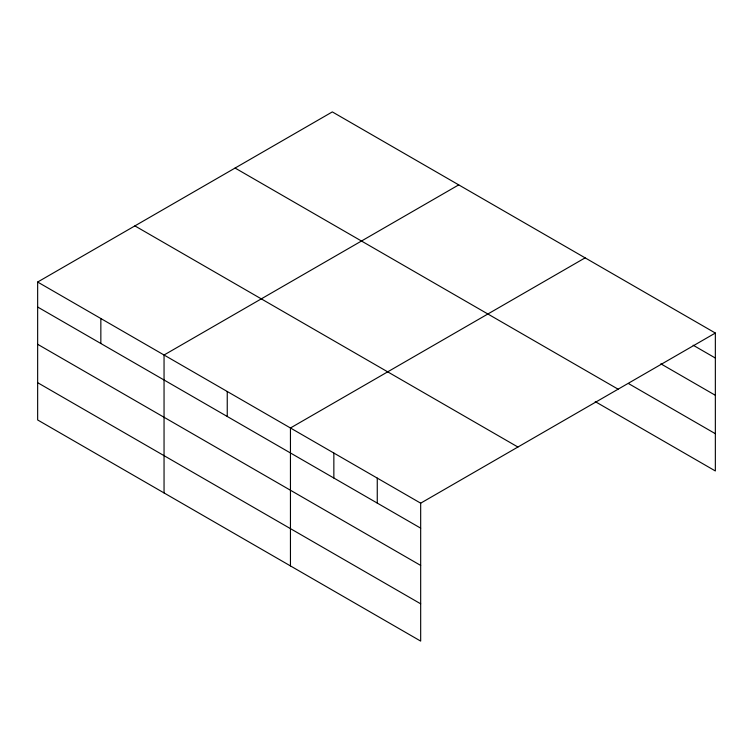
<?xml version="1.0" encoding="UTF-8"?>
<svg xmlns="http://www.w3.org/2000/svg" width="753" height="753" viewBox="0 0 753 753"><rect width="100%" height="100%" fill="white"/><g stroke="black" fill="none" stroke-linecap="round" stroke-linejoin="round"><path stroke-width="1.13" d="M37.65 282.036L420.673 503.173L420.673 641.095L37.65 419.958L37.65 282.036L332.327 111.905L715.35 333.042L715.35 470.964L595.218 401.603M458.728 184.88L164.05 355.011L164.05 492.933M585.119 257.855L290.451 427.986L290.451 565.908M420.673 503.173L715.35 333.042M693.136 345.203L715.35 358.033M660.833 363.821L715.35 395.297M628.529 383.569L715.35 433.7M235.087 168.051L618.109 389.188M134.891 225.891L517.913 447.028M37.65 307.017L420.673 528.154M37.65 344.29L420.673 565.428M37.65 382.684L420.673 603.821M377.262 478.108L377.262 503.098M333.852 453.052L333.852 478.033M227.246 391.494L227.246 416.484M100.846 318.519L100.846 343.509"/></g></svg>
